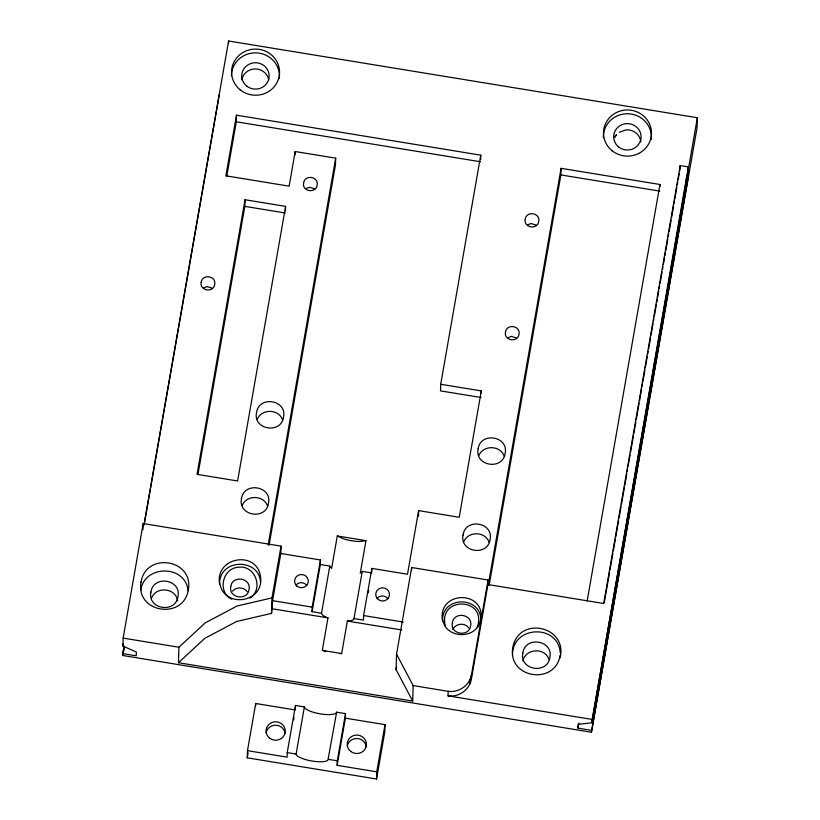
<?xml version="1.0" encoding="UTF-8"?>
<svg xmlns="http://www.w3.org/2000/svg" width="820" height="820" viewBox="0 0 820 820"><rect width="100%" height="100%" fill="white"/><g stroke="black" fill="none" stroke-linecap="round" stroke-linejoin="round"><path stroke-width="1.23" d="M144.053 524.626L228.585 41L697.359 117.742L697.061 127.735L591.415 732.229L122.641 655.487L124.015 646.027M122.692 653.601L136.222 655.816L136.335 652.033L122.918 646.037L123.154 638.103L143.172 523.549L281.055 546.12L280.829 553.49L272.588 600.66L271.543 613.38L236.57 621.499L204.815 638.329L178.452 662.724L412.696 701.079L413.157 685.582L396.542 654.155L411.691 567.512L488.054 580.017L487.91 584.547L471.346 679.329C469.419 689.856 458.616 697.492 448.048 695.852L448.181 691.322L413.157 685.582M142.998 529.689L143.172 523.549M178.452 662.724L178.903 647.236L205.277 622.841L237.031 606.011L272.004 597.882L281.055 546.12M228.513 43.501L228.585 41M226.771 176.249L236.293 121.79L236.488 115.179L480.756 155.164L480.633 159.572M197.938 474.657L244.832 206.363L245.026 199.752L285.606 206.394L285.473 210.801M247.271 757.834L247.476 750.659L255.727 703.488L295.343 709.976L295.477 705.436L304.363 706.891L304.794 707.947A16.461 4.489 9.9 0 0 320.374 713.882A16.461 4.489 9.9 0 0 336.149 713.082L336.641 712.18L345.517 713.625L345.384 718.166L337.143 765.337L376.759 771.825L376.554 779L247.271 757.834L248.132 752.873M255.655 705.876L255.727 703.488M271.543 613.38L272.004 597.882M295.097 154.826L295.19 151.526L335.677 158.147L335.472 164.758L269.062 545.249M295.477 705.436L287.236 752.606L287.103 757.147L247.476 750.659M480.756 155.164L440.719 384.272L481.289 390.914L459.21 517.266L418.63 510.614L407.509 574.236L371.849 568.393L363.598 615.564L363.465 620.094L354.004 618.547A16.461 4.489 9.9 0 1 349.156 620.976L347.352 621.068L341.673 653.56L322.301 650.383L327.979 617.89L326.196 617.214A16.461 4.489 9.9 0 1 321.542 613.237L312.071 611.679L312.205 607.149L320.456 559.978L280.829 553.49M312.071 611.679L320.323 564.508L320.456 559.978M337.143 765.337L337.276 760.796L345.517 713.625M371.849 568.393L371.716 572.924L362.245 571.376L360.287 573.149L365.966 540.657L337.297 535.962L331.618 568.455L329.784 566.066L320.323 564.508M345.384 718.166L385.01 724.654L384.795 731.829L376.554 779M412.696 701.079L396.08 669.643L396.542 654.155M411.619 569.961L411.691 567.512M418.466 516.129L418.63 510.614M440.719 384.272L440.514 390.884L481.094 397.526M469.87 684.034L470.003 679.493L471.479 674.798L488.054 580.017M471.346 679.329L471.479 674.798M481.227 393.118L481.289 390.914M489.171 585.183L560.88 174.926L561.075 168.315L659.957 184.5L659.895 186.704M591.466 730.343L577.946 728.129L578.059 724.347L591.691 722.789L688.257 170.293L688.031 177.858L591.415 732.229M591.691 722.789L688.359 166.901L680.241 165.568L603.704 603.499L487.91 584.547M680.241 165.568L679.718 170.929M688.359 166.901L688.277 169.73L697.359 117.742M219.596 584.127C214.645 556.657 257.839 549.523 260.657 577.68C263.333 604.012 221.902 608.348 219.637 581.728M442.523 621.16C436.978 589.877 487.018 589.652 480.653 621.119M512.541 655.057C511.998 625.732 558.082 623.343 560.285 652.833M560.08 657.814C567.963 625.978 518.486 615.42 512.808 647.534C507.231 678.314 555.232 685.797 560.142 655.282M122.918 646.037L123.359 643.515M144.084 524.943L219.258 94.812M123.451 651.736L122.641 655.487L124.179 646.652M236.488 115.179L225.889 175.818L289.132 186.171L295.19 151.526M245.026 199.752L197.036 474.339L237.605 480.981L285.606 206.394M268.16 544.941L335.677 158.147M293.611 719.899L294.042 717.418M336.641 712.18L327.908 760.253A16.461 4.489 9.9 0 1 312.123 761.052A16.461 4.489 9.9 0 1 296.553 755.117L296.112 754.062L304.363 706.891M321.542 613.237L329.784 566.066M354.004 618.547L362.245 571.376M368.241 592.788L368.672 590.308M376.759 771.825L385.01 724.654M396.08 669.643L396.511 667.183M488.269 584.865L561.075 168.315M587.151 601.05L659.957 184.5M577.946 728.129L578.828 723.096M604.278 602.546L609.578 572.257M610.018 569.736L612.878 553.326M613.329 550.804L615.307 539.447M615.748 536.926L618.618 520.515M619.059 517.994L621.047 506.637M621.488 504.105L624.358 487.705M624.799 485.173L626.777 473.816M627.218 471.295L627.659 468.773M628.099 466.252L630.088 454.885M630.529 452.363L633.399 435.953M633.839 433.431L635.828 422.074M636.269 419.553L639.128 403.143M639.569 400.621L641.558 389.264M641.998 386.743L642.439 384.211M642.88 381.689L644.868 370.332M645.309 367.811L647.298 356.444M647.739 353.922L648.179 351.401M648.62 348.879L650.598 337.522M651.049 334.99L653.027 323.633M653.468 321.112L653.909 318.59M654.35 316.059L656.338 304.702M656.779 302.18L657.22 299.659M657.66 297.127L658.768 290.823M659.208 288.302L659.649 285.77M660.09 283.248L662.078 271.891M662.519 269.37L662.96 266.838M663.4 264.317L664.497 258.003M664.938 255.481L665.379 252.96M665.819 250.438L667.808 239.081M668.249 236.549L668.689 234.028M669.13 231.506L671.119 220.149M671.559 217.618L673.548 206.261M673.989 203.739L674.429 201.218M674.87 198.686L676.848 187.329M677.289 184.808L677.73 182.286M678.181 179.764L679.278 173.45M122.641 655.487L124.199 647.964M140.773 590.431C143.971 564.519 185.679 564.467 188.098 590.728M219.729 580.919C222.62 558.102 259.346 559.035 260.524 582.21M442.677 617.419C445.383 596.12 479.659 596.991 480.756 618.628M477.178 627.546C488.146 597.114 437.009 595.658 445.506 626.541M480.684 619.079C477.978 640.379 443.702 639.508 442.605 617.87M522.924 660.91C525.435 648.353 545.044 647.195 548.98 659.434M257.285 419.225C261.754 408.452 278.943 408.872 282.633 420.024M151.72 597.739C156.497 585.91 176.034 588.032 177.581 600.865M242.238 505.335C246.707 494.573 263.886 494.983 267.576 506.145M478.88 455.5C483.359 444.737 500.538 445.147 504.228 456.309M463.833 541.62C468.302 530.858 485.491 531.268 489.171 542.42M452.824 629.565C455.51 623.303 464.981 622.308 468.814 627.987M470.003 679.493C466.17 687.58 457.078 692.623 448.181 691.322M614.713 137.535L616.609 134.623L614.816 136.438M232.521 591.23C236.18 586.669 243.888 586.864 247.22 591.702M249.885 598.108C264.101 589.057 255.215 564.795 238.487 567.245C222.343 568.004 217.013 592.327 231.855 599.205M686.053 179.262L688.031 177.858M306.127 188.498L309.468 187.247L314.48 188.764M203.698 287.84L207.04 286.59L212.052 288.097M527.731 224.772L531.063 223.532L536.075 225.039M508 337.655L511.331 336.405L516.354 337.922M619.233 132.276L625.885 129.908A13.714 13.181 1.7 0 1 640.84 141.809M365.966 540.657L359.693 541.487A16.461 4.489 9.9 0 1 343.467 538.822L337.297 535.962M340.095 653.632L341.673 653.56M236.293 121.79L480.561 161.776M560.88 174.926L659.762 191.111M244.832 206.363L285.401 213.005M272.588 600.66L312.205 607.149M363.598 615.564L403.225 622.052M272.342 608.788L327.979 617.89M347.352 621.068L401.718 629.965M123.154 638.103L178.903 647.236M448.048 695.852L591.794 719.386M287.236 752.606L296.112 754.062M328.4 759.351L337.276 760.796M325.755 651.551A16.461 4.489 9.9 0 1 323.859 650.977M295.928 585.039A6.857 6.591 1.7 0 1 306.803 585.439M377.077 598.333A6.857 6.591 1.7 0 1 387.942 598.723M603.397 137.77A23.995 23.073 1.7 0 1 628.222 113.765A23.995 23.073 1.7 0 1 651.213 139.502M231.455 75.665A23.995 23.073 1.7 0 1 256.937 52.91A23.995 23.073 1.7 0 1 279.292 78.617M241.746 79.929A13.714 13.181 1.7 0 1 255.153 68.962A13.714 13.181 1.7 0 1 268.755 79.786M266.1 732.865A9.604 9.225 1.7 0 1 285.124 733.551M347.249 746.149A9.604 9.225 1.7 0 1 366.273 746.835M141.019 582.118C135.454 612.899 183.444 620.371 188.354 589.867C193.92 559.086 145.929 551.604 141.019 582.118M150.911 592.091C147.303 609.383 175.664 613.872 177.96 596.519C181.579 579.217 153.217 574.738 150.911 592.091M201.187 282.264C199.373 290.915 213.559 293.15 214.707 284.478C216.511 275.827 202.335 273.583 201.187 282.264M230.779 586.525C228.339 598.2 247.486 601.224 249.034 589.508C251.473 577.833 232.326 574.81 230.779 586.525M241.459 498.744C237.841 516.036 266.213 520.526 268.509 503.172C272.127 485.87 243.755 481.381 241.459 498.744M256.516 412.624C252.898 429.916 281.26 434.405 283.556 417.052C287.174 399.75 258.812 395.26 256.516 412.624M303.615 182.921C301.811 191.572 315.987 193.817 317.135 185.135C318.949 176.495 304.763 174.25 303.615 182.921M452.373 622.8C449.934 634.475 469.081 637.509 470.629 625.793C473.068 614.118 453.921 611.084 452.373 622.8M463.054 535.019C459.446 552.321 487.808 556.8 490.104 539.447C493.722 522.145 465.36 517.666 463.054 535.019M478.111 448.899C474.493 466.201 502.855 470.68 505.161 453.327C508.769 436.025 480.407 431.545 478.111 448.899M505.479 332.079C503.675 340.731 517.861 342.975 519.009 334.293C520.813 325.642 506.637 323.408 505.479 332.079M525.21 219.207C523.406 227.857 537.592 230.092 538.74 221.421C540.544 212.769 526.358 210.525 525.21 219.207M522.842 652.976C519.224 670.278 547.586 674.757 549.882 657.404C553.5 640.102 525.138 635.623 522.842 652.976M297.086 586.197A6.857 6.591 1.7 0 0 308.217 582.231A6.857 6.591 1.7 0 0 299.054 574.943A6.857 6.591 1.7 0 0 297.086 586.197M378.235 599.481A6.857 6.591 1.7 0 0 389.367 595.515A6.857 6.591 1.7 0 0 380.203 588.227A6.857 6.591 1.7 0 0 378.235 599.481M240.291 89.913A23.995 23.073 1.7 0 0 279.231 76.024A23.995 23.073 1.7 0 0 247.168 50.522A23.995 23.073 1.7 0 0 240.291 89.913M612.212 150.798A23.995 23.073 1.7 0 0 651.152 136.919A23.995 23.073 1.7 0 0 619.1 111.407A23.995 23.073 1.7 0 0 612.212 150.798M618.649 146.964A13.714 13.181 1.7 0 0 640.902 139.031A13.714 13.181 1.7 0 0 622.575 124.455A13.714 13.181 1.7 0 0 618.649 146.964M246.728 86.079A13.714 13.181 1.7 0 0 268.981 78.146A13.714 13.181 1.7 0 0 250.653 63.57A13.714 13.181 1.7 0 0 246.728 86.079M269.555 738.113A9.604 9.225 1.7 0 0 285.135 732.557A9.604 9.225 1.7 0 0 272.312 722.358A9.604 9.225 1.7 0 0 269.555 738.113M350.704 751.397A9.604 9.225 1.7 0 0 366.284 745.841A9.604 9.225 1.7 0 0 353.461 735.642A9.604 9.225 1.7 0 0 350.704 751.397"/></g></svg>
